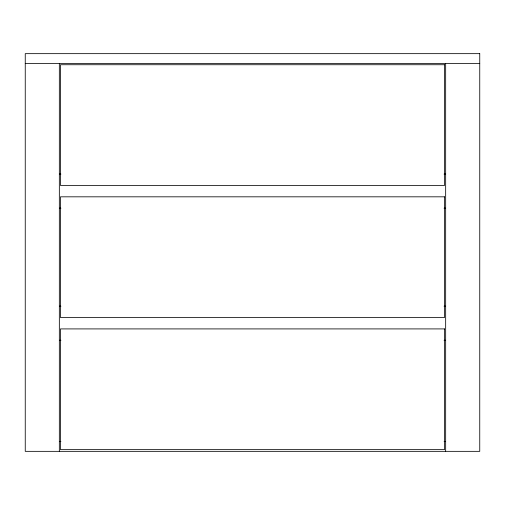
<?xml version="1.0" encoding="UTF-8"?>
<svg xmlns="http://www.w3.org/2000/svg" width="505" height="505" viewBox="0 0 505 505"><rect width="100%" height="100%" fill="white"/><g stroke="black" fill="none" stroke-linecap="round" stroke-linejoin="round"><path stroke-width="0.76" d="M25.25 63.598L479.75 63.598M59.337 174.099L60.916 174.099M444.084 174.099L445.662 174.099M59.337 208.186L60.916 208.186M444.084 208.186L445.662 208.186M59.337 306.188L60.916 306.188M444.084 306.188L445.662 306.188M59.337 340.275L60.916 340.275M444.084 340.275L445.662 340.275M59.337 441.402L60.916 441.402M444.084 441.402L445.662 441.402M445.662 63.598L445.662 451.344M59.337 63.598L59.337 451.344M479.75 53.656L25.25 53.656L25.25 451.344L479.75 451.344L479.75 53.656M444.526 64.735L60.474 64.735L60.474 185.461L444.526 185.461L444.526 64.735M444.526 196.824L60.474 196.824L60.474 317.55L444.526 317.55L444.526 196.824M444.526 328.913L60.474 328.913L60.474 449.639L444.526 449.639L444.526 328.913"/></g></svg>
